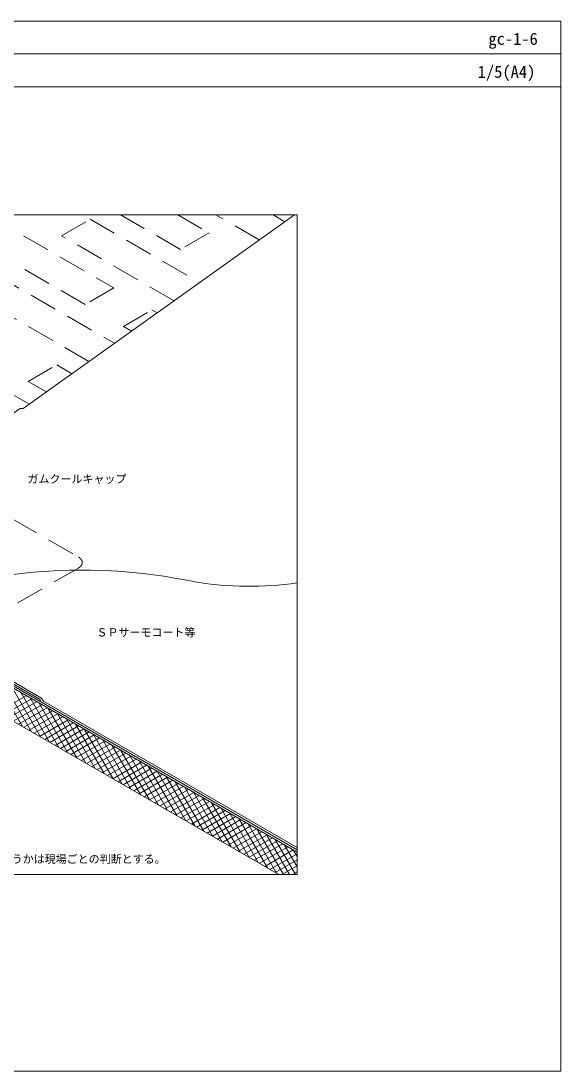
# Model space of a CAD drawing. Units: millimetres, scale not verified. Extents: x -690 to 690, y -477 to 478.
# Drawn here: x 199 to 690, y -477 to 478 of the extents above; entities that cross this region are included whole.
import ezdxf
from ezdxf.enums import TextEntityAlignment as Align

# ---------------------------------------------------------------- set-up
doc = ezdxf.new("R2010")
doc.units = ezdxf.units.MM
doc.header["$LTSCALE"] = 2
doc.linetypes.add('USER1', pattern=[19.05, 12.7, -6.35])
for name, color, linetype, lineweight in [('0-0_0', 7, 'Continuous', 18), ('0-1_WAKU', 7, 'Continuous', 18), ('0-3_BOUSUI', 1, 'Continuous', 18), ('0-4_MOJI', 7, 'Continuous', 18), ('0-5_HATCH', 9, 'Continuous', 18), ('0-6_KANAMONO', 4, 'Continuous', 18), ('0-7_bousui2', 7, 'USER1', 9)]:
    doc.layers.add(name, color=color, linetype=linetype, lineweight=lineweight)
doc.styles.add('ＭＳ ゴシック', font='')
doc.styles.get('ＭＳ ゴシック').set_extended_font_data('MS Gothic')

msp = doc.modelspace()

# ---------------------------------------------------------------- linework, layer by layer
at = {"layer": '0-0_0'}
msp.add_line((-690.031, 447.511), (689.969, 447.511), dxfattribs=at)
msp.add_lwpolyline([(-450.031, -298.83), (449.969, -298.83), (449.969, 301.17), (-450.031, 301.17)], close=True, dxfattribs=at)
at = {"layer": '0-1_WAKU'}
for points in [[(-690.031, -477.489), (689.969, -477.489), (689.969, 477.511), (-690.031, 477.511)], [(689.969, 417.511), (-690.031, 417.511), (-690.031, 477.511), (689.969, 477.511)], [(-690.031, -477.489), (689.969, -477.489), (689.969, 477.511), (-690.031, 477.511)]]:
    msp.add_lwpolyline(points, close=True, dxfattribs=at)
at = {"layer": '0-3_BOUSUI'}
for p, q in [((449.969, -278.315), (12.959, -26.008)), ((51.93, -46.508), (449.969, -276.315)), ((86.571, -98.508), (433.539, -298.83)), ((216.475, -139.508), (216.475, -141.508))]:
    msp.add_line(p, q, dxfattribs=at)
for points in [[(26.117, 5.712), (119.6, 71.356), (121.736, 71.356), (198.269, 125.098), (201.025, 125.098), (447.525, 301.17)], [(18.458, -21.683), (132.873, -87.74), (134.172, -89.99), (217.743, -138.24), (219.475, -141.24), (449.969, -274.315)], [(18.458, -23.683), (131.605, -89.008), (132.904, -91.258), (216.475, -139.508)]]:
    msp.add_lwpolyline(points, dxfattribs=at)
for centre, radius, start, end in [((155.112, 467.036), 494.019, 255.39885, 275.77581), ((254.663, -517.158), 495.197, 78.03718, 95.77581), ((406.565, 277.63), 314.231, 260.98099, 277.93943)]:
    msp.add_arc(centre, radius, start, end, dxfattribs=at)
at = {"layer": '0-5_HATCH'}
for p, q in [((200.294, -164.165), (174.313, -119.165)), ((208.543, -168.928), (182.562, -123.928)), ((216.792, -173.69), (190.811, -128.69)), ((225.04, -178.453), (199.06, -133.453)), ((177.692, -151.116), (203.672, -136.116)), ((182.454, -153.866), (208.435, -138.866)), ((187.217, -156.615), (213.197, -141.615)), ((233.289, -183.215), (207.309, -138.215)), ((241.538, -187.978), (215.557, -142.978)), ((191.979, -159.365), (217.96, -144.365)), ((196.742, -162.115), (222.722, -147.115)), ((201.504, -164.864), (227.485, -149.864)), ((206.267, -167.614), (232.247, -152.614)), ((249.787, -192.74), (223.806, -147.74)), ((258.036, -197.503), (232.055, -152.503)), ((211.029, -170.364), (237.01, -155.364)), ((215.792, -173.113), (241.772, -158.113)), ((220.554, -175.863), (246.535, -160.863)), ((266.285, -202.265), (240.304, -157.265)), ((274.534, -207.028), (248.553, -162.028)), ((225.317, -178.612), (251.297, -163.612)), ((230.079, -181.362), (256.06, -166.362)), ((234.842, -184.112), (260.822, -169.112)), ((239.604, -186.861), (265.585, -171.861)), ((282.783, -211.79), (256.802, -166.79)), ((291.032, -216.553), (265.051, -171.553)), ((244.367, -189.611), (270.347, -174.611)), ((249.129, -192.361), (275.11, -177.361)), ((253.892, -195.11), (279.872, -180.11)), ((299.28, -221.315), (273.3, -176.315)), ((307.529, -226.078), (281.549, -181.078)), ((258.654, -197.86), (284.635, -182.86)), ((263.417, -200.609), (289.397, -185.609)), ((268.179, -203.359), (294.16, -188.359)), ((315.778, -230.84), (289.798, -185.84)), ((324.027, -235.603), (298.046, -190.603)), ((272.942, -206.109), (298.922, -191.109)), ((277.704, -208.858), (303.685, -193.858)), ((282.467, -211.608), (308.447, -196.608)), ((287.229, -214.358), (313.21, -199.358)), ((332.276, -240.365), (306.295, -195.365)), ((340.525, -245.128), (314.544, -200.128)), ((291.992, -217.107), (317.972, -202.107)), ((296.754, -219.857), (322.735, -204.857)), ((301.517, -222.606), (327.497, -207.606)), ((348.774, -249.89), (322.793, -204.89)), ((357.023, -254.653), (331.042, -209.653)), ((306.279, -225.356), (332.26, -210.356)), ((311.042, -228.106), (337.022, -213.106)), ((315.804, -230.855), (341.785, -215.855)), ((320.567, -233.605), (346.547, -218.605)), ((365.272, -259.415), (339.291, -214.415)), ((373.521, -264.178), (347.54, -219.178)), ((325.329, -236.355), (351.31, -221.355)), ((330.092, -239.104), (356.072, -224.104)), ((334.854, -241.854), (360.835, -226.854)), ((381.769, -268.94), (355.789, -223.94)), ((390.018, -273.703), (364.038, -228.703)), ((339.617, -244.604), (365.597, -229.604)), ((344.379, -247.353), (370.36, -232.353)), ((349.142, -250.103), (375.122, -235.103)), ((353.904, -252.852), (379.885, -237.852)), ((398.267, -278.465), (372.286, -233.465)), ((406.516, -283.228), (380.535, -238.228)), ((358.667, -255.602), (384.647, -240.602)), ((363.429, -258.352), (389.41, -243.352)), ((368.192, -261.101), (394.172, -246.101)), ((414.765, -287.99), (388.784, -242.99)), ((423.014, -292.753), (397.033, -247.753)), ((372.954, -263.851), (398.935, -248.851)), ((377.717, -266.601), (403.697, -251.601)), ((382.479, -269.35), (408.46, -254.35)), ((387.242, -272.1), (413.222, -257.1)), ((431.263, -297.515), (405.282, -252.515)), ((437.521, -298.83), (413.531, -257.278)), ((392.004, -274.849), (417.985, -259.849)), ((396.767, -277.599), (422.747, -262.599)), ((401.529, -280.349), (427.51, -265.349)), ((443.02, -298.83), (421.78, -262.04)), ((448.519, -298.83), (430.029, -266.803)), ((406.292, -283.098), (432.272, -268.098)), ((411.054, -285.848), (437.035, -270.848)), ((415.817, -288.598), (441.797, -273.598)), ((420.579, -291.347), (446.56, -276.347)), ((449.969, -291.815), (438.278, -271.565)), ((449.969, -282.29), (446.526, -276.328)), ((425.342, -294.097), (449.969, -279.878)), ((430.104, -296.847), (449.969, -285.378)), ((436.194, -298.83), (449.969, -290.877)), ((445.719, -298.83), (449.969, -296.376))]:
    msp.add_line(p, q, dxfattribs=at)
at = {"layer": '0-6_KANAMONO', "linetype": 'USER1'}
for p, q in [((26.117, 119.896), (251.116, -10.008)), ((251.116, -20.008), (129.873, -90.008))]:
    msp.add_line(p, q, dxfattribs=at)
for centre, radius, start, end in [((246.478, -18.201), 9.415, 45.95476, 60.48703), ((246.547, -11.906), 9.301, 299.4236, 314.13461), ((248.834, -15.793), 6.047, 25.17845, 46.13581), ((248.852, -14.235), 6.025, 313.82578, 334.85996), ((250.383, -15.031), 4.321, 0.31103, 24.77441), ((250.398, -14.988), 4.306, 335.18299, 359.73157)]:
    msp.add_arc(centre, radius, start, end, dxfattribs=at)
at = {"layer": '0-7_bousui2'}
for p, q in [((415.632, 278.39), (376.175, 301.17)), ((428.136, 301.17), (438.858, 294.98))]:
    msp.add_line(p, q, dxfattribs=at)
for points in [[(168.329, 301.17), (283.412, 234.727), (257.431, 219.727), (127.528, 294.727), (138.688, 301.17)], [(338.211, 223.089), (235.781, 282.227), (261.761, 297.227), (361.437, 239.679)], [(341.534, 301.17), (370.015, 284.727), (344.034, 269.727), (289.572, 301.17)], [(260.79, 167.788), (149.178, 232.227), (175.159, 247.227), (284.016, 184.378)], [(299.501, 195.438), (292.072, 199.727), (318.053, 214.727), (322.727, 212.028)], [(77.401, 190.786), (88.556, 197.227), (206.595, 129.077)], [(222.08, 140.137), (205.47, 149.727), (231.451, 164.727), (245.306, 156.727)]]:
    msp.add_lwpolyline(points, dxfattribs=at)

# ---------------------------------------------------------------- texts
at = {"layer": '0-1_WAKU', "style": 'ＭＳ ゴシック'}
for s, p in [('gc-1-6', (623.992, 452.511)), ('1/5(A4)', (614.245, 422.511))]:
    msp.add_text(s, height=11, dxfattribs=at).set_placement(p, align=Align.BOTTOM_LEFT)
at = {"layer": '0-4_MOJI', "style": 'ＭＳ ゴシック'}
for s, p in [('ガムクールキャップ', (204.878, 55.059)), ('ＳＰサーモコート等', (267.586, -84.463)), ('※既存防水層を切り抜くかどうかは現場ごとの判断とする。', (60.503, -290.648))]:
    msp.add_text(s, height=7.331, dxfattribs=at).set_placement(p, align=Align.BOTTOM_LEFT)

doc.saveas('drawing.dxf')
